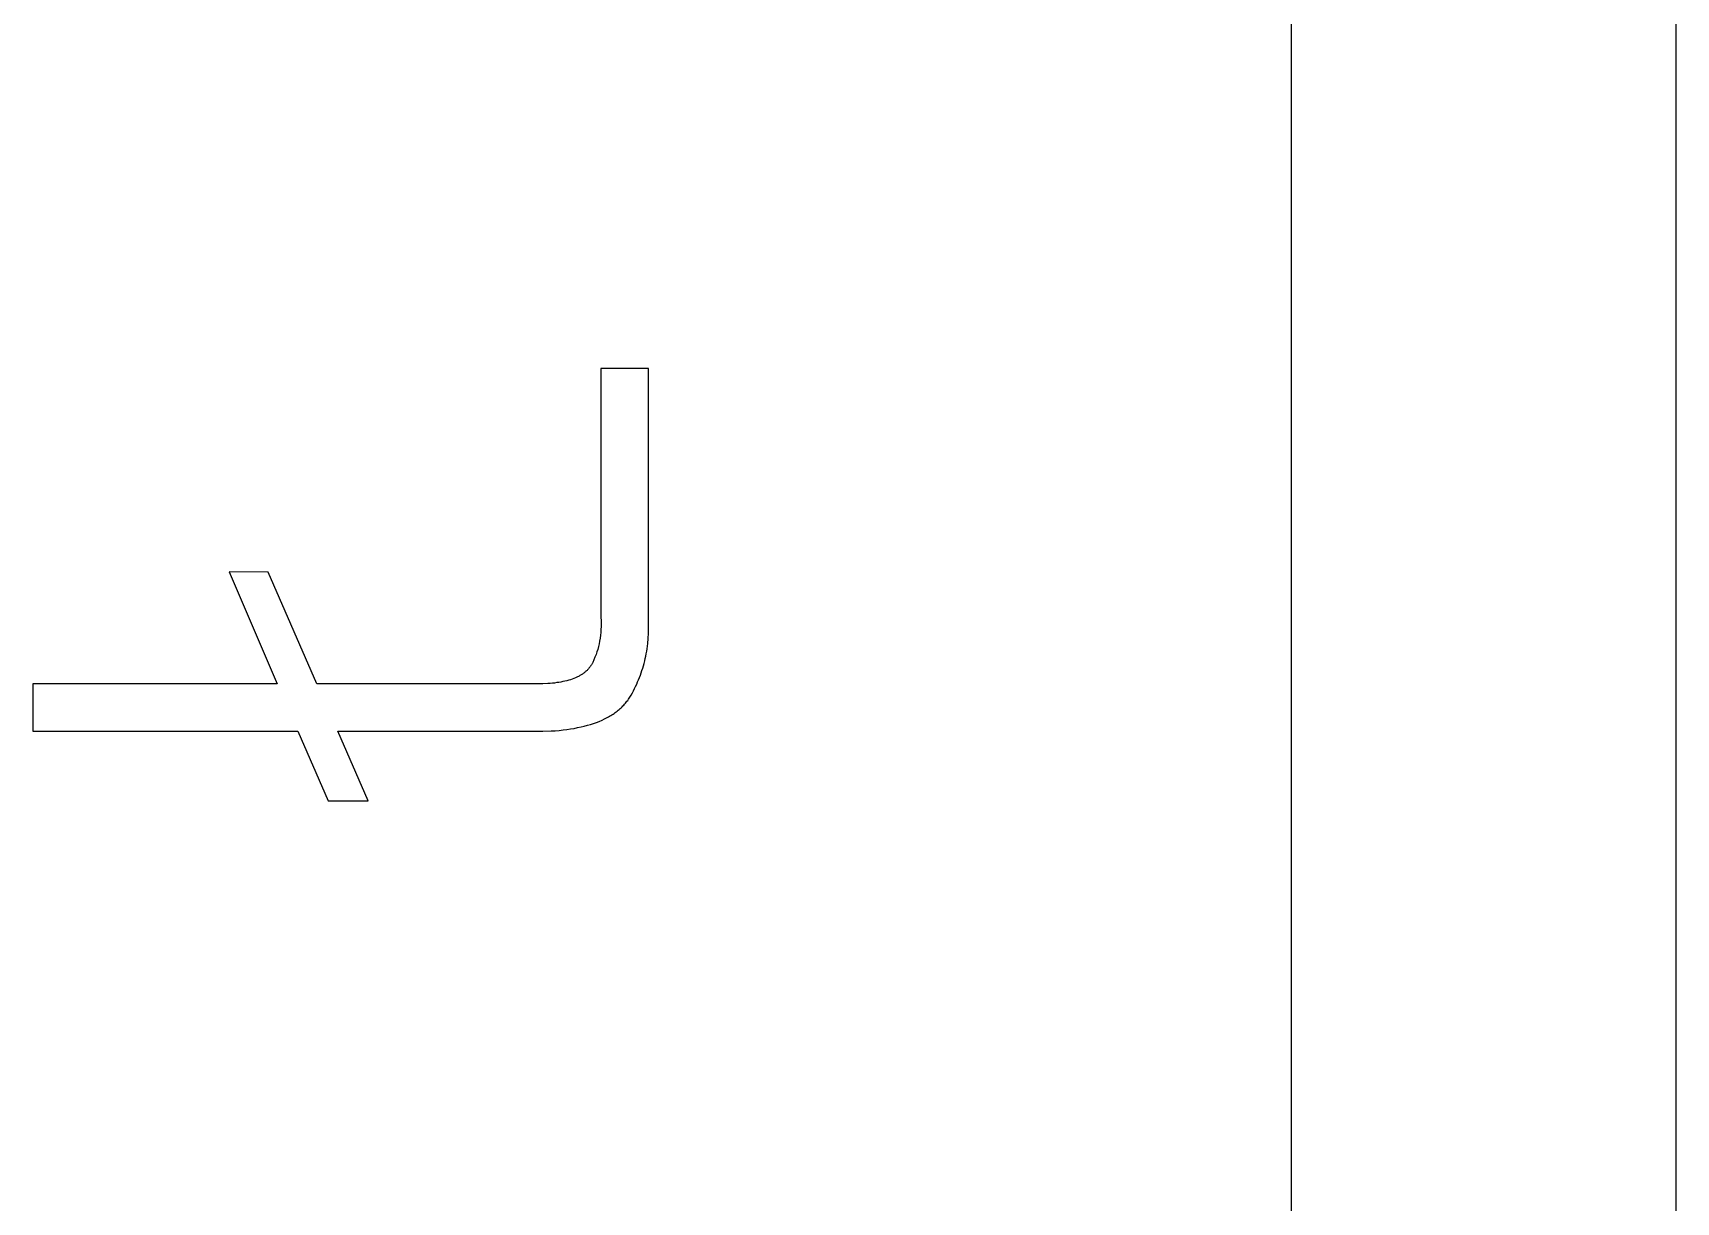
# Model space of a CAD drawing. Header units: millimetres. Extents: x 974 to 5700, y -47 to 3256.
# Drawn here: x 2682.1 to 2822.3, y 2512.1 to 2611.9 of the extents above; entities that cross this region are included whole.
import ezdxf

# ---------------------------------------------------------------- set-up
doc = ezdxf.new("R2010")
doc.units = ezdxf.units.MM
doc.header["$MEASUREMENT"] = 0
doc.layers.add('Domyslna', color=7, linetype='Continuous', true_color=0x000000)
doc.layers.add('Utwórz2D linie widoczne', color=7, linetype='Continuous', true_color=0x000000)

msp = doc.modelspace()

# ---------------------------------------------------------------- linework, layer by layer
at = {"layer": 'Domyslna'}
msp.add_line((2789.43, 2696.58), (2789.43, 1930.38), dxfattribs=at)
at = {"layer": 'Utwórz2D linie widoczne'}
for p, q in [((2822.26, 1934.18), (2822.26, 2696.58)), ((2734.59, 2583.28), (2730.53, 2583.28)), ((2730.53, 2583.28), (2730.53, 2562.04)), ((2734.59, 2562.04), (2734.59, 2583.28)), ((2698.82, 2565.94), (2702.93, 2556.37)), ((2702.15, 2565.89), (2698.82, 2565.94)), ((2706.31, 2556.37), (2702.15, 2565.89)), ((2730.53, 2562.04), (2730.55, 2561.78)), ((2730.55, 2561.26), (2730.54, 2561.01)), ((2730.55, 2561.78), (2730.55, 2561.52)), ((2730.55, 2561.52), (2730.55, 2561.26)), ((2734.6, 2561.58), (2734.59, 2562.04)), ((2734.59, 2560.68), (2734.61, 2561.13)), ((2734.61, 2561.13), (2734.6, 2561.58)), ((2730.38, 2559.78), (2730.33, 2559.55)), ((2730.43, 2560.02), (2730.38, 2559.78)), ((2730.47, 2560.26), (2730.43, 2560.02)), ((2730.5, 2560.51), (2730.47, 2560.26)), ((2730.52, 2560.76), (2730.5, 2560.51)), ((2730.54, 2561.01), (2730.52, 2560.76)), ((2734.5, 2559.58), (2734.53, 2559.8)), ((2734.53, 2559.8), (2734.57, 2560.23)), ((2734.57, 2560.23), (2734.59, 2560.68)), ((2729.94, 2558.42), (2729.84, 2558.2)), ((2730.03, 2558.64), (2729.94, 2558.42)), ((2730.12, 2558.86), (2730.03, 2558.64)), ((2730.19, 2559.09), (2730.12, 2558.86)), ((2730.26, 2559.31), (2730.19, 2559.09)), ((2730.33, 2559.55), (2730.26, 2559.31)), ((2734.22, 2558.11), (2734.27, 2558.32)), ((2734.27, 2558.32), (2734.32, 2558.53)), ((2734.32, 2558.53), (2734.36, 2558.73)), ((2734.36, 2558.73), (2734.4, 2558.94)), ((2734.4, 2558.94), (2734.44, 2559.15)), ((2734.44, 2559.15), (2734.47, 2559.37)), ((2734.47, 2559.37), (2734.5, 2559.58)), ((2728.49, 2556.94), (2728.36, 2556.88)), ((2728.55, 2556.97), (2728.49, 2556.94)), ((2728.62, 2557), (2728.55, 2556.97)), ((2728.68, 2557.03), (2728.62, 2557)), ((2728.74, 2557.07), (2728.68, 2557.03)), ((2728.79, 2557.1), (2728.74, 2557.07)), ((2728.85, 2557.13), (2728.79, 2557.1)), ((2728.91, 2557.17), (2728.85, 2557.13)), ((2728.96, 2557.2), (2728.91, 2557.17)), ((2729.02, 2557.24), (2728.96, 2557.2)), ((2729.07, 2557.28), (2729.02, 2557.24)), ((2729.12, 2557.32), (2729.07, 2557.28)), ((2729.17, 2557.36), (2729.12, 2557.32)), ((2729.22, 2557.4), (2729.17, 2557.36)), ((2729.26, 2557.44), (2729.22, 2557.4)), ((2729.31, 2557.48), (2729.26, 2557.44)), ((2729.35, 2557.52), (2729.31, 2557.48)), ((2729.4, 2557.56), (2729.35, 2557.52)), ((2729.44, 2557.61), (2729.4, 2557.56)), ((2729.48, 2557.65), (2729.44, 2557.61)), ((2729.52, 2557.7), (2729.48, 2557.65)), ((2729.56, 2557.75), (2729.52, 2557.7)), ((2729.59, 2557.79), (2729.56, 2557.75)), ((2729.63, 2557.84), (2729.59, 2557.79)), ((2729.66, 2557.89), (2729.63, 2557.84)), ((2729.69, 2557.94), (2729.66, 2557.89)), ((2729.73, 2557.99), (2729.69, 2557.94)), ((2729.76, 2558.04), (2729.73, 2557.99)), ((2729.79, 2558.09), (2729.76, 2558.04)), ((2729.81, 2558.14), (2729.79, 2558.09)), ((2729.84, 2558.2), (2729.81, 2558.14)), ((2733.75, 2556.72), (2733.83, 2556.91)), ((2733.83, 2556.91), (2733.9, 2557.11)), ((2733.9, 2557.11), (2733.97, 2557.31)), ((2733.97, 2557.31), (2734.04, 2557.51)), ((2734.04, 2557.51), (2734.1, 2557.71)), ((2734.1, 2557.71), (2734.16, 2557.91)), ((2734.16, 2557.91), (2734.22, 2558.11)), ((2702.93, 2556.37), (2682.08, 2556.37)), ((2682.08, 2556.37), (2682.08, 2552.32)), ((2725.58, 2556.37), (2706.31, 2556.37)), ((2726, 2556.39), (2725.58, 2556.37)), ((2726.2, 2556.41), (2726, 2556.39)), ((2726.4, 2556.42), (2726.2, 2556.41)), ((2726.59, 2556.44), (2726.4, 2556.42)), ((2726.77, 2556.47), (2726.59, 2556.44)), ((2726.96, 2556.49), (2726.77, 2556.47)), ((2727.13, 2556.52), (2726.96, 2556.49)), ((2727.3, 2556.56), (2727.13, 2556.52)), ((2727.47, 2556.59), (2727.3, 2556.56)), ((2727.63, 2556.63), (2727.47, 2556.59)), ((2727.79, 2556.68), (2727.63, 2556.63)), ((2727.94, 2556.72), (2727.79, 2556.68)), ((2728.08, 2556.77), (2727.94, 2556.72)), ((2728.22, 2556.82), (2728.08, 2556.77)), ((2728.36, 2556.88), (2728.22, 2556.82)), ((2733.11, 2555.4), (2733.22, 2555.59)), ((2733.22, 2555.59), (2733.31, 2555.77)), ((2733.31, 2555.77), (2733.41, 2555.96)), ((2733.41, 2555.96), (2733.5, 2556.15)), ((2733.5, 2556.15), (2733.59, 2556.34)), ((2733.59, 2556.34), (2733.67, 2556.53)), ((2733.67, 2556.53), (2733.75, 2556.72)), ((2731.93, 2554.05), (2732.02, 2554.12)), ((2732.02, 2554.12), (2732.1, 2554.19)), ((2732.1, 2554.19), (2732.18, 2554.26)), ((2732.18, 2554.26), (2732.26, 2554.33)), ((2732.26, 2554.33), (2732.34, 2554.41)), ((2732.34, 2554.41), (2732.42, 2554.48)), ((2732.42, 2554.48), (2732.49, 2554.56)), ((2732.49, 2554.56), (2732.56, 2554.64)), ((2732.56, 2554.64), (2732.63, 2554.72)), ((2732.63, 2554.72), (2732.7, 2554.8)), ((2732.7, 2554.8), (2732.76, 2554.88)), ((2732.76, 2554.88), (2732.83, 2554.96)), ((2732.83, 2554.96), (2732.89, 2555.05)), ((2732.89, 2555.05), (2732.95, 2555.14)), ((2732.95, 2555.14), (2733.01, 2555.22)), ((2733.01, 2555.22), (2733.06, 2555.31)), ((2733.06, 2555.31), (2733.11, 2555.4)), ((2728.55, 2552.63), (2728.84, 2552.69)), ((2728.84, 2552.69), (2729.12, 2552.76)), ((2729.12, 2552.76), (2729.39, 2552.83)), ((2729.39, 2552.83), (2729.65, 2552.91)), ((2729.65, 2552.91), (2729.91, 2552.99)), ((2729.91, 2552.99), (2730.16, 2553.08)), ((2730.16, 2553.08), (2730.4, 2553.17)), ((2730.4, 2553.17), (2730.63, 2553.27)), ((2730.63, 2553.27), (2730.85, 2553.38)), ((2730.85, 2553.38), (2730.96, 2553.43)), ((2730.96, 2553.43), (2731.07, 2553.49)), ((2731.07, 2553.49), (2731.17, 2553.54)), ((2731.17, 2553.54), (2731.27, 2553.6)), ((2731.27, 2553.6), (2731.37, 2553.66)), ((2731.37, 2553.66), (2731.47, 2553.72)), ((2731.47, 2553.72), (2731.57, 2553.78)), ((2731.57, 2553.78), (2731.66, 2553.85)), ((2731.66, 2553.85), (2731.75, 2553.91)), ((2731.75, 2553.91), (2731.84, 2553.98)), ((2731.84, 2553.98), (2731.93, 2554.05)), ((2682.08, 2552.32), (2704.69, 2552.32)), ((2704.69, 2552.32), (2707.27, 2546.38)), ((2710.68, 2546.38), (2708.09, 2552.32)), ((2708.09, 2552.32), (2725.58, 2552.32)), ((2725.58, 2552.32), (2726.3, 2552.35)), ((2726.3, 2552.35), (2726.64, 2552.37)), ((2726.64, 2552.37), (2726.98, 2552.4)), ((2726.98, 2552.4), (2727.31, 2552.44)), ((2727.31, 2552.44), (2727.63, 2552.48)), ((2727.63, 2552.48), (2727.95, 2552.52)), ((2727.95, 2552.52), (2728.25, 2552.57)), ((2728.25, 2552.57), (2728.55, 2552.63)), ((2707.27, 2546.38), (2710.68, 2546.38))]:
    msp.add_line(p, q, dxfattribs=at)

doc.saveas('drawing.dxf')
